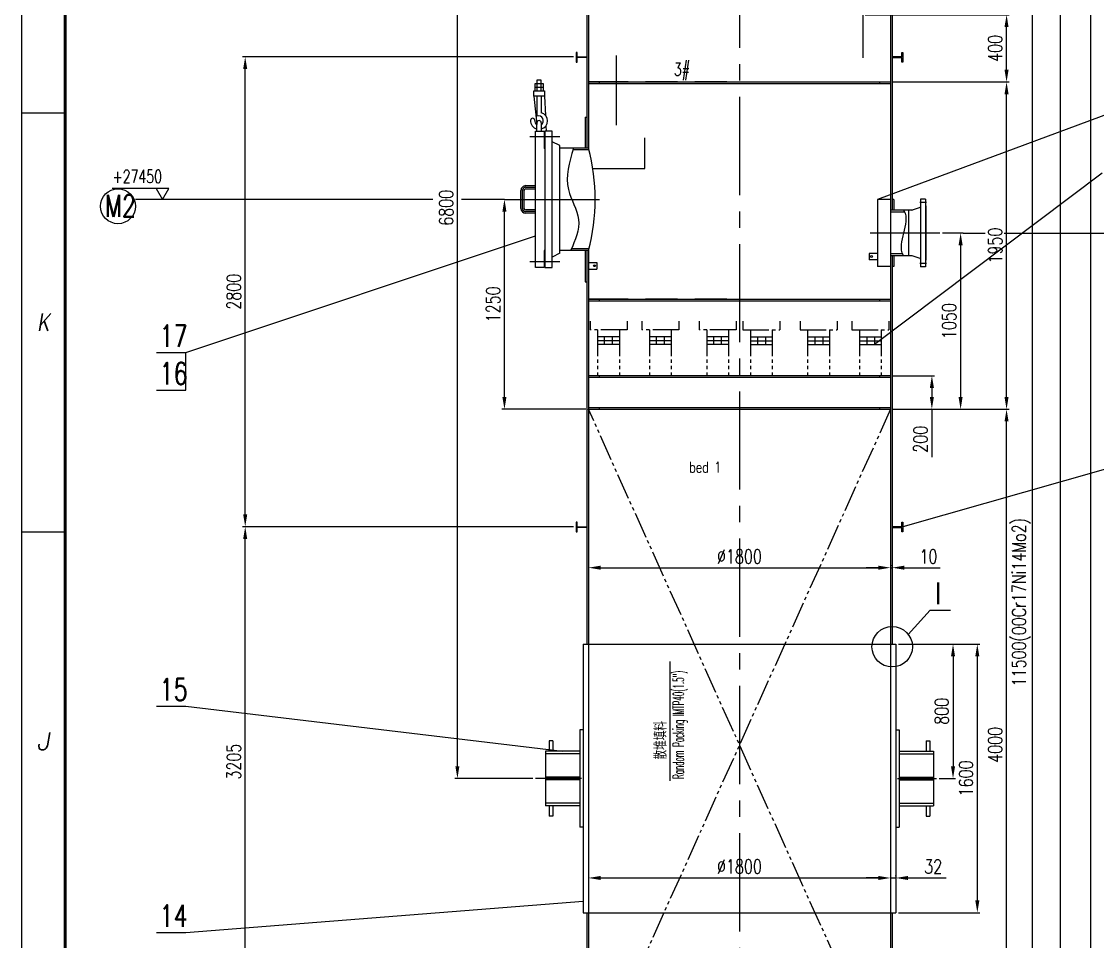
# Model space of a CAD drawing. Extents: x 45567 to 121349, y -17555 to 19241.
# Drawn here: x 45571.9 to 45818.5, y 10707.4 to 10918.2 of the extents above; entities that cross this region are included whole.
import ezdxf
from ezdxf.enums import TextEntityAlignment as Align

# ---------------------------------------------------------------- set-up
doc = ezdxf.new("R2010")
doc.units = 0
doc.header["$LTSCALE"] = 30
doc.header["$MEASUREMENT"] = 0
for name, pattern in [('CENTER2', [1.125, 0.75, -0.125, 0.125, -0.125]), ('DASHDOT-S', [14, 10, -2, 0, -2]), ('LIDIVIDE', [0.65, 0.4, -0.05, 0.05, -0.05, 0.05, -0.05])]:
    doc.linetypes.add(name, pattern=pattern)
doc.layers.get('DEFPOINTS').update_dxf_attribs({"linetype": 'CONTINUOUS'})
for name, color, linetype in [('1', 2, 'CONTINUOUS'), ('2', 1, 'CONTINUOUS'), ('3', 3, 'CENTER2'), ('4', 3, 'CENTER2'), ('5', 6, 'LIDIVIDE'), ('L100_9', 2, 'CONTINUOUS')]:
    doc.layers.add(name, color=color, linetype=linetype)
doc.styles.add('HZ', font='simplex.shx', dxfattribs={"width": 0.75, "bigfont": 'SBTXT.shx'})
doc.styles.get("Standard").update_dxf_attribs({"font": 'simplex', "width": 0.75, "bigfont": 'SBTXT'})
doc.dimstyles.new('STANDARD$0', dxfattribs={"dimtxt": 3.2, "dimasz": 2.8, "dimexe": 0.6, "dimexo": 0.6, "dimgap": 1, "dimtad": 1, "dimdec": 0, "dimzin": 0, "dimdsep": 46, "dimtxsty": 'HZ', "dimcen": 0.09, "dimadec": 0, "dimazin": 0, "dimtfac": 1, "dimtdec": 0, "dimtmove": 0, "dimatfit": 3, "dimfxl": 0, "dimtolj": 1, "dimtzin": 0, "dimarcsym": 0})

# ---------------------------------------------------------------- blocks, each defined once
blk = doc.blocks.new('*D1553')
at = {"layer": '1', "color": 0, "lineweight": -2}
for p, q in [((45771.69, 10829.38), (45798.29, 10829.38)), ((45797.69, 10678.34), (45797.69, 10826.58)), ((45771.69, 10675.54), (45798.29, 10675.54))]:
    blk.add_line(p, q, dxfattribs=at)
at = {"layer": '1', "color": 0}
for points in [[(45797.22, 10826.58), (45798.15, 10826.58), (45797.69, 10829.38)], [(45797.22, 10678.34), (45798.15, 10678.34), (45797.69, 10675.54)]]:
    blk.add_solid(points, dxfattribs=at)
at = {"layer": 'DEFPOINTS', "color": 0}
for p in [(45771.09, 10829.38), (45797.69, 10829.38), (45771.09, 10675.54)]:
    blk.add_point(p, dxfattribs=at)
at = {"layer": '1', "color": 0, "insert": (45795.09, 10752.46), "char_height": 3.2, "attachment_point": 5, "rotation": 90, "style": 'HZ'}
blk.add_mtext('\\A1;4000', dxfattribs=at)
blk = doc.blocks.new('*D1554')
at = {"layer": '1', "color": 0, "lineweight": -2}
for p, q in [((45771.69, 10904.38), (45798.29, 10904.38)), ((45797.69, 10832.18), (45797.69, 10901.58)), ((45771.69, 10829.38), (45798.29, 10829.38))]:
    blk.add_line(p, q, dxfattribs=at)
at = {"layer": '1', "color": 0}
for points in [[(45797.22, 10901.58), (45798.15, 10901.58), (45797.69, 10904.38)], [(45797.22, 10832.18), (45798.15, 10832.18), (45797.69, 10829.38)]]:
    blk.add_solid(points, dxfattribs=at)
at = {"layer": 'DEFPOINTS', "color": 0}
for p in [(45771.09, 10904.38), (45797.69, 10904.38), (45771.09, 10829.38)]:
    blk.add_point(p, dxfattribs=at)
at = {"layer": '1', "color": 0, "insert": (45795.09, 10866.88), "char_height": 3.2, "attachment_point": 5, "rotation": 90, "style": 'HZ'}
blk.add_mtext('\\A1;1950', dxfattribs=at)
blk = doc.blocks.new('*D1555')
at = {"layer": '1', "color": 0, "lineweight": -2}
for p, q in [((45765.31, 10919.77), (45798.29, 10919.77)), ((45797.69, 10907.18), (45797.69, 10916.97)), ((45771.69, 10904.38), (45798.29, 10904.38))]:
    blk.add_line(p, q, dxfattribs=at)
at = {"layer": '1', "color": 0}
for points in [[(45797.22, 10916.97), (45798.15, 10916.97), (45797.69, 10919.77)], [(45797.22, 10907.18), (45798.15, 10907.18), (45797.69, 10904.38)]]:
    blk.add_solid(points, dxfattribs=at)
at = {"layer": 'DEFPOINTS', "color": 0}
for p in [(45764.71, 10919.77), (45797.69, 10919.77), (45771.09, 10904.38)]:
    blk.add_point(p, dxfattribs=at)
at = {"layer": '1', "color": 0, "insert": (45795.09, 10912.07), "char_height": 3.2, "attachment_point": 5, "rotation": 90, "style": 'HZ'}
blk.add_mtext('\\A1;400', dxfattribs=at)
blk = doc.blocks.new('*D1560')
at = {"layer": '1', "color": 0, "lineweight": -2}
for p, q in [((45782.97, 10869.77), (45787.76, 10869.77)), ((45787.16, 10866.97), (45787.16, 10832.18)), ((45781.34, 10829.38), (45787.76, 10829.38))]:
    blk.add_line(p, q, dxfattribs=at)
at = {"layer": '1', "color": 0}
for points in [[(45786.69, 10866.97), (45787.62, 10866.97), (45787.16, 10869.77)], [(45786.69, 10832.18), (45787.62, 10832.18), (45787.16, 10829.38)]]:
    blk.add_solid(points, dxfattribs=at)
at = {"layer": 'DEFPOINTS', "color": 0}
for p in [(45782.37, 10869.77), (45780.74, 10829.38), (45787.16, 10829.38)]:
    blk.add_point(p, dxfattribs=at)
at = {"layer": '1', "color": 0, "insert": (45784.56, 10849.57), "char_height": 3.2, "attachment_point": 5, "rotation": 90, "style": 'HZ'}
blk.add_mtext('\\A1;1050', dxfattribs=at)
blk = doc.blocks.new('*D1561')
at = {"layer": '1', "color": 0, "lineweight": -2}
for p, q in [((45771.69, 10837.07), (45781.17, 10837.07)), ((45780.57, 10834.27), (45780.57, 10832.18)), ((45776.31, 10829.38), (45781.17, 10829.38)), ((45780.57, 10829.38), (45780.57, 10818.41))]:
    blk.add_line(p, q, dxfattribs=at)
at = {"layer": '1', "color": 0}
for points in [[(45780.11, 10834.27), (45781.04, 10834.27), (45780.57, 10837.07)], [(45780.11, 10832.18), (45781.04, 10832.18), (45780.57, 10829.38)]]:
    blk.add_solid(points, dxfattribs=at)
at = {"layer": 'DEFPOINTS', "color": 0}
for p in [(45771.09, 10837.07), (45775.71, 10829.38), (45780.57, 10829.38)]:
    blk.add_point(p, dxfattribs=at)
at = {"layer": '1', "color": 0, "insert": (45777.97, 10822.5), "char_height": 3.2, "attachment_point": 5, "rotation": 90, "style": 'HZ'}
blk.add_mtext('\\A1;200', dxfattribs=at)
blk = doc.blocks.new('*D1562')
at = {"layer": '1', "color": 0, "lineweight": -2}
for p, q in [((45772.92, 10775.54), (45791.59, 10775.54)), ((45790.99, 10772.74), (45790.99, 10716.8)), ((45772.92, 10714), (45791.59, 10714))]:
    blk.add_line(p, q, dxfattribs=at)
at = {"layer": '1', "color": 0}
for points in [[(45790.52, 10772.74), (45791.45, 10772.74), (45790.99, 10775.54)], [(45790.52, 10716.8), (45791.45, 10716.8), (45790.99, 10714)]]:
    blk.add_solid(points, dxfattribs=at)
at = {"layer": 'DEFPOINTS', "color": 0}
for p in [(45772.32, 10775.54), (45772.32, 10714), (45790.99, 10714)]:
    blk.add_point(p, dxfattribs=at)
at = {"layer": '1', "color": 0, "insert": (45788.39, 10744.77), "char_height": 3.2, "attachment_point": 5, "rotation": 90, "style": 'HZ'}
blk.add_mtext('\\A1;1600', dxfattribs=at)
blk = doc.blocks.new('*D1563')
at = {"layer": '1', "color": 0, "lineweight": -2}
for p, q in [((45785.23, 10775.54), (45786.02, 10775.54)), ((45785.42, 10772.74), (45785.42, 10747.57)), ((45782.26, 10744.77), (45786.02, 10744.77))]:
    blk.add_line(p, q, dxfattribs=at)
at = {"layer": '1', "color": 0}
for points in [[(45784.95, 10772.74), (45785.89, 10772.74), (45785.42, 10775.54)], [(45784.95, 10747.57), (45785.89, 10747.57), (45785.42, 10744.77)]]:
    blk.add_solid(points, dxfattribs=at)
at = {"layer": 'DEFPOINTS', "color": 0}
for p in [(45784.63, 10775.54), (45781.66, 10744.77), (45785.42, 10744.77)]:
    blk.add_point(p, dxfattribs=at)
at = {"layer": '1', "color": 0, "insert": (45782.82, 10760.15), "char_height": 3.2, "attachment_point": 5, "rotation": 90, "style": 'HZ'}
blk.add_mtext('\\A1;800', dxfattribs=at)
blk = doc.blocks.new('*D1566')
at = {"layer": '1', "color": 0, "lineweight": -2}
for p, q in [((45798.89, 11006.31), (45804.2, 11006.31)), ((45803.6, 10566.8), (45803.6, 11003.51)), ((45772.19, 10564), (45804.2, 10564))]:
    blk.add_line(p, q, dxfattribs=at)
at = {"layer": '1', "color": 0}
for points in [[(45803.14, 11003.51), (45804.07, 11003.51), (45803.6, 11006.31)], [(45803.14, 10566.8), (45804.07, 10566.8), (45803.6, 10564)]]:
    blk.add_solid(points, dxfattribs=at)
at = {"layer": 'DEFPOINTS', "color": 0}
for p in [(45798.29, 11006.31), (45803.6, 11006.31), (45771.59, 10564)]:
    blk.add_point(p, dxfattribs=at)
at = {"layer": '1', "color": 0, "insert": (45801.07, 10785.15), "char_height": 3.2, "attachment_point": 5, "rotation": 90, "style": 'HZ'}
blk.add_mtext('\\A1;11500(00Cr17Ni14Mo2)', dxfattribs=at)
blk = doc.blocks.new('*D1570')
at = {"layer": '1', "color": 0, "lineweight": -2}
for p, q in [((45701.86, 10722.45), (45701.86, 10721.36)), ((45704.66, 10721.96), (45768.29, 10721.96)), ((45771.09, 10722.45), (45771.09, 10721.36))]:
    blk.add_line(p, q, dxfattribs=at)
at = {"layer": '1', "color": 0}
for points in [[(45704.66, 10722.42), (45704.66, 10721.49), (45701.86, 10721.96)], [(45768.29, 10722.42), (45768.29, 10721.49), (45771.09, 10721.96)]]:
    blk.add_solid(points, dxfattribs=at)
at = {"layer": 'DEFPOINTS', "color": 0}
for p in [(45701.86, 10723.05), (45771.09, 10723.05), (45771.09, 10721.96)]:
    blk.add_point(p, dxfattribs=at)
at = {"layer": '1', "color": 0, "insert": (45736.48, 10724.56), "char_height": 3.2, "attachment_point": 5, "style": 'HZ'}
blk.add_mtext('\\A1;%%C1800', dxfattribs=at)
blk = doc.blocks.new('*D1571')
at = {"layer": '1', "color": 0, "lineweight": -2}
for p, q in [((45768.29, 10721.96), (45765.49, 10721.96)), ((45771.09, 10722.51), (45771.09, 10722.56)), ((45771.09, 10721.96), (45772.32, 10721.96)), ((45772.32, 10722.4), (45772.32, 10722.56)), ((45775.12, 10721.96), (45783.81, 10721.96))]:
    blk.add_line(p, q, dxfattribs=at)
at = {"layer": '1', "color": 0}
for points in [[(45768.29, 10722.42), (45768.29, 10721.49), (45771.09, 10721.96)], [(45775.12, 10722.42), (45775.12, 10721.49), (45772.32, 10721.96)]]:
    blk.add_solid(points, dxfattribs=at)
at = {"layer": 'DEFPOINTS', "color": 0}
for p in [(45771.09, 10721.91), (45772.32, 10721.96), (45772.32, 10721.8)]:
    blk.add_point(p, dxfattribs=at)
at = {"layer": '1', "color": 0, "insert": (45780.87, 10724.56), "char_height": 3.2, "attachment_point": 5, "style": 'HZ'}
blk.add_mtext('\\A1;32', dxfattribs=at)
blk = doc.blocks.new('*D1572')
at = {"layer": '1', "color": 0, "lineweight": -2}
for p, q in [((45701.86, 10793.56), (45701.86, 10792.46)), ((45704.66, 10793.06), (45768.29, 10793.06)), ((45771.09, 10793.56), (45771.09, 10792.46))]:
    blk.add_line(p, q, dxfattribs=at)
at = {"layer": '1', "color": 0}
for points in [[(45704.66, 10793.53), (45704.66, 10792.6), (45701.86, 10793.06)], [(45768.29, 10793.53), (45768.29, 10792.6), (45771.09, 10793.06)]]:
    blk.add_solid(points, dxfattribs=at)
at = {"layer": 'DEFPOINTS', "color": 0}
for p in [(45701.86, 10794.16), (45771.09, 10794.16), (45771.09, 10793.06)]:
    blk.add_point(p, dxfattribs=at)
at = {"layer": '1', "color": 0, "insert": (45736.48, 10795.66), "char_height": 3.2, "attachment_point": 5, "style": 'HZ'}
blk.add_mtext('\\A1;%%C1800', dxfattribs=at)
blk = doc.blocks.new('*D1573')
at = {"layer": '1', "color": 0, "lineweight": -2}
for p, q in [((45768.29, 10793.06), (45765.49, 10793.06)), ((45771.09, 10793.61), (45771.09, 10793.66)), ((45771.09, 10793.06), (45771.48, 10793.06)), ((45771.48, 10793.51), (45771.48, 10793.66)), ((45774.28, 10793.06), (45782.51, 10793.06))]:
    blk.add_line(p, q, dxfattribs=at)
at = {"layer": '1', "color": 0}
for points in [[(45768.29, 10793.53), (45768.29, 10792.6), (45771.09, 10793.06)], [(45774.28, 10793.53), (45774.28, 10792.6), (45771.48, 10793.06)]]:
    blk.add_solid(points, dxfattribs=at)
at = {"layer": 'DEFPOINTS', "color": 0}
for p in [(45771.09, 10793.01), (45771.48, 10793.06), (45771.48, 10792.91)]:
    blk.add_point(p, dxfattribs=at)
at = {"layer": '1', "color": 0, "insert": (45779.79, 10795.66), "char_height": 3.2, "attachment_point": 5, "style": 'HZ'}
blk.add_mtext('\\A1;10', dxfattribs=at)
blk = doc.blocks.new('*D1574')
at = {"layer": '1', "color": 0, "lineweight": -2}
for p, q in [((45804.2, 11006.31), (45810.68, 11006.31)), ((45810.08, 10182.18), (45810.08, 11003.51)), ((45801.56, 10179.38), (45810.68, 10179.38))]:
    blk.add_line(p, q, dxfattribs=at)
at = {"layer": '1', "color": 0}
for points in [[(45809.61, 11003.51), (45810.55, 11003.51), (45810.08, 11006.31)], [(45809.61, 10182.18), (45810.55, 10182.18), (45810.08, 10179.38)]]:
    blk.add_solid(points, dxfattribs=at)
at = {"layer": 'DEFPOINTS', "color": 0}
for p in [(45803.6, 11006.31), (45810.08, 11006.31), (45800.96, 10179.38)]:
    blk.add_point(p, dxfattribs=at)
at = {"layer": '1', "color": 0, "insert": (45807.54, 10592.84), "char_height": 3.2, "attachment_point": 5, "rotation": 90, "style": 'HZ'}
blk.add_mtext('\\A1;21500(T.L TO T.L)', dxfattribs=at)
blk = doc.blocks.new('*D1575')
at = {"layer": '1', "color": 0, "lineweight": -2}
for p, q in [((45721.54, 11033.23), (45817.58, 11033.23)), ((45816.98, 9972.32), (45816.98, 11030.43)), ((45809.76, 9969.52), (45817.58, 9969.52))]:
    blk.add_line(p, q, dxfattribs=at)
at = {"layer": '1', "color": 0}
for points in [[(45816.51, 11030.43), (45817.44, 11030.43), (45816.98, 11033.23)], [(45816.51, 9972.32), (45817.44, 9972.32), (45816.98, 9969.52)]]:
    blk.add_solid(points, dxfattribs=at)
at = {"layer": 'DEFPOINTS', "color": 0}
for p in [(45720.94, 11033.23), (45816.98, 11033.23), (45809.16, 9969.52)]:
    blk.add_point(p, dxfattribs=at)
at = {"layer": '1', "color": 0, "insert": (45814.38, 10501.37), "char_height": 3.2, "attachment_point": 5, "rotation": 90, "style": 'HZ'}
blk.add_mtext('\\A1;31200', dxfattribs=at)
blk = doc.blocks.new('*D1581')
at = {"layer": '1', "color": 0, "lineweight": -2}
for p, q in [((45682.62, 10832.18), (45682.62, 10874.66)), ((45701.26, 10829.38), (45682.02, 10829.38))]:
    blk.add_line(p, q, dxfattribs=at)
at = {"layer": '1', "color": 0}
for points in [[(45682.15, 10874.66), (45683.08, 10874.66), (45682.62, 10877.46)], [(45682.15, 10832.18), (45683.08, 10832.18), (45682.62, 10829.38)]]:
    blk.add_solid(points, dxfattribs=at)
at = {"layer": 'DEFPOINTS', "color": 0}
for p in [(45682.62, 10877.46), (45682.62, 10877.46), (45701.86, 10829.38)]:
    blk.add_point(p, dxfattribs=at)
at = {"layer": '1', "color": 0, "insert": (45680.02, 10853.42), "char_height": 3.2, "attachment_point": 5, "rotation": 90, "style": 'HZ'}
blk.add_mtext('\\A1;1250', dxfattribs=at)
blk = doc.blocks.new('*D1584')
at = {"layer": '1', "color": 0, "lineweight": -2}
for p, q in [((45700.76, 11006.31), (45671.24, 11006.31)), ((45671.84, 10747.57), (45671.84, 11003.51)), ((45689.16, 10744.77), (45671.24, 10744.77))]:
    blk.add_line(p, q, dxfattribs=at)
at = {"layer": '1', "color": 0}
for points in [[(45671.37, 11003.51), (45672.3, 11003.51), (45671.84, 11006.31)], [(45671.37, 10747.57), (45672.3, 10747.57), (45671.84, 10744.77)]]:
    blk.add_solid(points, dxfattribs=at)
at = {"layer": 'DEFPOINTS', "color": 0}
for p in [(45671.84, 11006.31), (45701.36, 11006.31), (45689.76, 10744.77)]:
    blk.add_point(p, dxfattribs=at)
at = {"layer": '1', "color": 0, "insert": (45669.24, 10875.54), "char_height": 3.2, "attachment_point": 5, "rotation": 90, "style": 'HZ'}
blk.add_mtext('\\A1;6800', dxfattribs=at)
blk = doc.blocks.new('*D1598')
at = {"layer": '1', "color": 0, "lineweight": -2}
for p, q in [((45698.46, 10802.46), (45622.61, 10802.46)), ((45623.21, 10697.57), (45623.21, 10799.66)), ((45698.22, 10694.77), (45622.61, 10694.77))]:
    blk.add_line(p, q, dxfattribs=at)
at = {"layer": '1', "color": 0}
for points in [[(45622.74, 10799.66), (45623.67, 10799.66), (45623.21, 10802.46)], [(45622.74, 10697.57), (45623.67, 10697.57), (45623.21, 10694.77)]]:
    blk.add_solid(points, dxfattribs=at)
at = {"layer": 'DEFPOINTS', "color": 0}
for p in [(45623.21, 10802.46), (45699.06, 10802.46), (45698.82, 10694.77)]:
    blk.add_point(p, dxfattribs=at)
at = {"layer": '1', "color": 0, "insert": (45620.61, 10748.61), "char_height": 3.2, "attachment_point": 5, "rotation": 90, "style": 'HZ'}
blk.add_mtext('\\A1;3205', dxfattribs=at)
blk = doc.blocks.new('*D1599')
at = {"layer": '1', "color": 0, "lineweight": -2}
for p, q in [((45698.46, 10910.15), (45622.61, 10910.15)), ((45623.21, 10805.26), (45623.21, 10907.35)), ((45698.46, 10802.46), (45622.61, 10802.46))]:
    blk.add_line(p, q, dxfattribs=at)
at = {"layer": '1', "color": 0}
for points in [[(45622.74, 10907.35), (45623.67, 10907.35), (45623.21, 10910.15)], [(45622.74, 10805.26), (45623.67, 10805.26), (45623.21, 10802.46)]]:
    blk.add_solid(points, dxfattribs=at)
at = {"layer": 'DEFPOINTS', "color": 0}
for p in [(45623.21, 10910.15), (45699.06, 10910.15), (45699.06, 10802.46)]:
    blk.add_point(p, dxfattribs=at)
at = {"layer": '1', "color": 0, "insert": (45620.61, 10856.31), "char_height": 3.2, "attachment_point": 5, "rotation": 90, "style": 'HZ'}
blk.add_mtext('\\A1;2800', dxfattribs=at)

msp = doc.modelspace()

# ---------------------------------------------------------------- linework, layer by layer
at = {"layer": '1'}
for p, q in [((45821.447177, 10897.212469), (45768.143226, 10877.458798)), ((45819.601734, 10883.503656), (45767.454908, 10844.221832)), ((45605.689141, 10879.931721), (45592.724501, 10879.931721)), ((45602.833744, 10879.931721), (45604.261442, 10877.458875)), ((45604.261442, 10877.458875), (45605.689141, 10879.931721)), ((45666.241858, 10877.458875), (45598.043369, 10877.458875)), ((45682.615042, 10877.458875), (45672.805927, 10877.458875)), ((45787.757567, 10869.76649), (45792.756383, 10869.76649)), ((45797.123245, 10869.76649), (45825.749436, 10869.76649)), ((45609.583274, 10842.3511), (45689.74194, 10869.114256)), ((45609.583274, 10833.761234), (45609.583274, 10842.3511)), ((45820.366564, 10815.673469), (45773.901719, 10802.458875)), ((45775.160303, 10777.785113), (45780.176215, 10783.341049)), ((45780.176215, 10783.341049), (45784.850858, 10783.341049)), ((45609.583274, 10761.337638), (45695.940181, 10751.016568)), ((45609.583274, 10709.483906), (45700.632489, 10716.637103))]:
    msp.add_line(p, q, dxfattribs=at)
at = {"layer": '1', "ltscale": 3}
msp.add_line((45720.498298, 10771.534193), (45720.498298, 10744.196419), dxfattribs=at)
at = {"layer": '1'}
for centre, radius in [((45594.043369, 10875.89926), 4), ((45771.478642, 10774.953204), 4.644818)]:
    msp.add_circle(centre, radius, dxfattribs=at)
for points in [[(45698.425691, 10889.181951), (45697.268575, 10879.699011), (45699.588452, 10872.861491), (45697.793508, 10865.735798)], [(45774.061594, 10875.016513), (45774.165441, 10874.843436), (45773.957748, 10864.68959), (45774.061594, 10864.516514)]]:
    msp.add_spline(points, degree=3, dxfattribs=at)
at = {"layer": '2'}
for p, q in [((45701.478643, 10938.81272), (45701.478643, 10889.181951)), ((45701.863258, 10938.81272), (45701.863258, 10889.181951)), ((45771.094027, 10937.687542), (45771.094027, 10179.38196)), ((45771.478642, 10937.687542), (45771.478642, 10875.01649)), ((45699.055566, 10911.170413), (45699.055566, 10908.939643)), ((45699.247874, 10911.170413), (45699.055566, 10911.170413)), ((45699.247874, 10910.151182), (45699.247874, 10911.170413)), ((45773.709411, 10911.170413), (45773.901719, 10911.170413)), ((45773.709411, 10910.151182), (45773.709411, 10911.170413)), ((45773.901719, 10911.170413), (45773.901719, 10908.939643)), ((45699.055566, 10908.939643), (45699.247874, 10908.939643)), ((45699.247874, 10910.151182), (45701.478643, 10910.151182)), ((45701.478643, 10909.958874), (45699.247874, 10909.958874)), ((45699.247874, 10908.939643), (45699.247874, 10909.958874)), ((45701.478643, 10910.151182), (45701.478643, 10909.958874)), ((45773.709411, 10910.151182), (45771.478642, 10910.151182)), ((45771.478642, 10910.151182), (45771.478642, 10909.958874)), ((45771.478642, 10909.958874), (45773.709411, 10909.958874)), ((45773.709411, 10908.939643), (45773.709411, 10909.958874)), ((45773.901719, 10908.939643), (45773.709411, 10908.939643)), ((45701.863258, 10904.381951), (45771.094027, 10904.381951)), ((45701.863258, 10903.997336), (45771.094027, 10903.997336)), ((45704.363258, 10904.381951), (45704.363258, 10903.997336)), ((45768.594027, 10904.381951), (45768.594027, 10903.997336)), ((45701.094027, 10896.305028), (45701.478643, 10896.305028)), ((45701.094027, 10896.305028), (45701.094027, 10889.181951)), ((45714.75778, 10884.510971), (45714.75778, 10891.588202)), ((45691.863258, 10889.070303), (45691.863258, 10865.847446)), ((45702.865474, 10884.510971), (45714.75778, 10884.510971)), ((45686.392489, 10875.411988), (45686.392489, 10879.505761)), ((45687.136811, 10875.411988), (45687.136811, 10879.505761)), ((45687.508973, 10880.622244), (45689.74194, 10880.622244)), ((45687.508973, 10879.877922), (45689.74194, 10879.877922)), ((45771.094027, 10877.458798), (45768.143226, 10877.458798)), ((45768.143226, 10877.458798), (45768.143226, 10862.074182)), ((45771.863257, 10877.458798), (45771.478642, 10877.458798)), ((45771.863257, 10877.458798), (45771.863257, 10875.01649)), ((45779.109411, 10877.554951), (45777.997873, 10877.554951)), ((45777.997873, 10877.554951), (45777.997873, 10861.978029)), ((45779.109411, 10877.554951), (45779.109411, 10861.978029)), ((45689.74194, 10875.039827), (45687.508973, 10875.039827)), ((45689.74194, 10874.295505), (45687.508973, 10874.295505)), ((45775.990837, 10875.01649), (45771.094027, 10875.01649)), ((45774.323908, 10874.528028), (45771.094027, 10874.528028)), ((45775.247873, 10875.01649), (45775.247873, 10864.51649)), ((45777.876146, 10875.594057), (45776.042187, 10875.024283)), ((45779.17095, 10875.997259), (45779.109411, 10875.997259)), ((45779.17095, 10875.997259), (45779.17095, 10863.535721)), ((45701.094027, 10865.735798), (45701.094027, 10858.612721)), ((45701.478643, 10865.735798), (45701.478643, 10775.535799)), ((45701.863258, 10865.735798), (45701.863258, 10668.028108)), ((45766.220226, 10865.098045), (45766.220226, 10863.624169)), ((45768.143226, 10865.098045), (45766.220226, 10865.098045)), ((45773.799302, 10865.004952), (45771.094027, 10865.004952)), ((45775.990837, 10864.51649), (45771.094027, 10864.51649)), ((45771.478642, 10864.51649), (45771.478642, 10775.535799)), ((45771.863257, 10864.51649), (45771.863257, 10862.074182)), ((45777.876146, 10863.938923), (45776.042187, 10864.508697)), ((45701.863258, 10862.980393), (45703.786258, 10862.980393)), ((45703.786258, 10862.980393), (45703.786258, 10861.506517)), ((45768.143226, 10863.624169), (45766.220226, 10863.624169)), ((45771.094027, 10862.074182), (45768.143226, 10862.074182)), ((45771.863257, 10862.074182), (45771.478642, 10862.074182)), ((45779.109411, 10861.978029), (45777.997873, 10861.978029)), ((45779.17095, 10863.535721), (45779.109411, 10863.535721)), ((45701.863258, 10861.506517), (45703.786258, 10861.506517)), ((45701.094027, 10858.612721), (45701.478643, 10858.612721)), ((45701.863258, 10854.568263), (45771.094027, 10854.568263)), ((45704.363258, 10854.568263), (45704.363258, 10854.183648)), ((45768.594027, 10854.568263), (45768.594027, 10854.183648)), ((45701.863258, 10854.183648), (45771.094027, 10854.183648)), ((45602.89854, 10842.3511), (45609.583274, 10842.3511)), ((45701.863258, 10837.07426), (45771.094027, 10837.07426)), ((45701.863258, 10836.689645), (45771.094027, 10836.689645)), ((45704.363258, 10837.07426), (45704.363258, 10836.689645)), ((45768.594027, 10837.07426), (45768.594027, 10836.689645)), ((45602.89854, 10833.761234), (45609.583274, 10833.761234)), ((45701.863258, 10829.766567), (45771.094027, 10829.766567)), ((45701.863258, 10829.381952), (45771.094027, 10829.381952)), ((45704.363258, 10829.766567), (45704.363258, 10829.381952)), ((45768.594027, 10829.766567), (45768.594027, 10829.381952)), ((45699.055566, 10803.478106), (45699.055566, 10801.247337)), ((45699.247874, 10803.478106), (45699.055566, 10803.478106)), ((45699.247874, 10802.458875), (45699.247874, 10803.478106)), ((45773.709411, 10803.478106), (45773.901719, 10803.478106)), ((45773.709411, 10802.458875), (45773.709411, 10803.478106)), ((45773.901719, 10803.478106), (45773.901719, 10801.247337)), ((45699.055566, 10801.247337), (45699.247874, 10801.247337)), ((45699.247874, 10802.458875), (45701.478643, 10802.458875)), ((45701.478643, 10802.266568), (45699.247874, 10802.266568)), ((45699.247874, 10801.247337), (45699.247874, 10802.266568)), ((45701.478643, 10802.458875), (45701.478643, 10802.266568)), ((45773.709411, 10802.458875), (45771.478642, 10802.458875)), ((45771.478642, 10802.458875), (45771.478642, 10802.266568)), ((45771.478642, 10802.266568), (45773.709411, 10802.266568)), ((45773.709411, 10801.247337), (45773.709411, 10802.266568)), ((45773.901719, 10801.247337), (45773.709411, 10801.247337)), ((45700.632489, 10775.535799), (45772.324796, 10775.535799)), ((45700.632489, 10775.535799), (45700.632489, 10713.997338)), ((45772.324796, 10775.535799), (45772.324796, 10713.997338)), ((45602.89854, 10761.337638), (45609.583274, 10761.337638)), ((45699.863258, 10755.920414), (45699.863258, 10733.612722)), ((45700.632489, 10755.920414), (45699.863258, 10755.920414)), ((45772.324796, 10755.920414), (45773.094027, 10755.920414)), ((45773.094027, 10755.920414), (45773.094027, 10733.612722)), ((45692.863258, 10753.420414), (45692.863258, 10751.016568)), ((45693.709412, 10753.420414), (45692.863258, 10753.420414)), ((45693.709412, 10753.420414), (45693.709412, 10751.016568)), ((45779.247873, 10753.420414), (45779.247873, 10751.016568)), ((45779.247873, 10753.420414), (45780.094026, 10753.420414)), ((45780.094026, 10753.420414), (45780.094026, 10751.016568)), ((45699.863258, 10751.016568), (45692.017104, 10751.016568)), ((45692.017104, 10751.016568), (45692.017104, 10738.516568)), ((45773.094027, 10751.016568), (45780.94018, 10751.016568)), ((45780.94018, 10751.016568), (45780.94018, 10738.516568)), ((45699.863258, 10750.401184), (45692.017104, 10750.401184)), ((45773.094027, 10750.401184), (45780.94018, 10750.401184)), ((45699.863258, 10745.074261), (45692.017104, 10745.074261)), ((45699.863258, 10744.458876), (45692.017104, 10744.458876)), ((45773.094027, 10745.074261), (45780.94018, 10745.074261)), ((45773.094027, 10744.458876), (45780.94018, 10744.458876)), ((45699.863258, 10739.131953), (45692.017104, 10739.131953)), ((45773.094027, 10739.131953), (45780.94018, 10739.131953)), ((45699.863258, 10738.516568), (45692.017104, 10738.516568)), ((45692.863258, 10738.516568), (45692.863258, 10736.112722)), ((45693.709412, 10736.112722), (45692.863258, 10736.112722)), ((45693.709412, 10738.516568), (45693.709412, 10736.112722)), ((45773.094027, 10738.516568), (45780.94018, 10738.516568)), ((45779.247873, 10738.516568), (45779.247873, 10736.112722)), ((45779.247873, 10736.112722), (45780.094026, 10736.112722)), ((45780.094026, 10738.516568), (45780.094026, 10736.112722)), ((45700.632489, 10733.612722), (45699.863258, 10733.612722)), ((45772.324796, 10733.612722), (45773.094027, 10733.612722)), ((45700.632489, 10713.997338), (45772.324796, 10713.997338)), ((45701.478643, 10713.997338), (45701.478643, 10668.028108)), ((45771.478642, 10713.997338), (45771.478642, 10563.997335)), ((45602.89854, 10709.483906), (45609.583274, 10709.483906))]:
    msp.add_line(p, q, dxfattribs=at)
at = {"layer": '2', "ltscale": 5}
for p, q in [((45691.53211, 10903.93349), (45689.578264, 10903.93349)), ((45689.578264, 10903.93349), (45689.578264, 10902.370413)), ((45691.043648, 10904.81272), (45690.066725, 10904.81272)), ((45690.066725, 10904.81272), (45690.066725, 10902.370413)), ((45691.043648, 10902.370413), (45691.043648, 10904.81272)), ((45691.53211, 10902.370413), (45691.53211, 10903.93349)), ((45689.338788, 10902.370413), (45690.555187, 10902.370413)), ((45689.338788, 10901.100413), (45689.338788, 10902.370413)), ((45689.578264, 10903.151951), (45691.53211, 10903.151951)), ((45690.555187, 10902.370413), (45691.807155, 10902.370413)), ((45691.807155, 10902.370413), (45691.807155, 10901.100413)), ((45691.807155, 10901.100413), (45689.338788, 10901.100413)), ((45689.338788, 10901.100413), (45690.009782, 10894.638638)), ((45690.066725, 10901.100413), (45690.066725, 10896.55772)), ((45691.043648, 10901.100413), (45691.043648, 10897.290413)), ((45691.807155, 10901.100413), (45692.020592, 10896.72576)), ((45690.066725, 10893.089644), (45690.066725, 10895.04349)), ((45691.043648, 10895.04349), (45691.043648, 10893.089644)), ((45692.137365, 10894.33235), (45692.197996, 10893.089644)), ((45689.74194, 10893.089644), (45691.75161, 10893.089644)), ((45689.74194, 10861.828105), (45689.74194, 10893.089644)), ((45691.75161, 10893.089644), (45691.75161, 10889.181951)), ((45693.5752, 10893.089644), (45691.863258, 10893.089644)), ((45691.863258, 10893.089644), (45691.863258, 10861.828105)), ((45693.5752, 10861.828105), (45693.5752, 10893.089644)), ((45691.75161, 10889.181951), (45691.863258, 10889.070303)), ((45695.287141, 10889.808168), (45693.5752, 10890.664139)), ((45695.287141, 10865.109581), (45695.287141, 10889.808168)), ((45701.863258, 10889.181951), (45695.287141, 10889.181951)), ((45701.863258, 10888.797336), (45698.31272, 10888.797336)), ((45691.863258, 10865.847446), (45691.75161, 10865.735798)), ((45691.75161, 10865.735798), (45691.75161, 10861.828105)), ((45695.287141, 10865.109581), (45693.5752, 10864.25361)), ((45701.863258, 10865.735798), (45695.287141, 10865.735798)), ((45701.863258, 10866.120413), (45697.958541, 10866.120413)), ((45691.75161, 10861.828105), (45689.74194, 10861.828105)), ((45691.863258, 10861.828105), (45693.5752, 10861.828105))]:
    msp.add_line(p, q, dxfattribs=at)
at = {"layer": '2'}
for centre in [(45766.728859, 10864.389893), (45703.277624, 10862.272242)]:
    msp.add_circle(centre, 0.212956, dxfattribs=at)
at = {"layer": '2', "ltscale": 5}
for centre, radius, start, end in [((45690.433071, 10895.51974), 1.100733, 303.69006753, 109.44003483), ((45690.636597, 10895.458682), 1.876414, 282.52880771, 77.47119229), ((45690.554209, 10895.519007), 1.953846, 178.18771019, 255.5520851), ((45689.089802, 10895.580797), 0.488462, 0, 180), ((45690.547, 10895.454589), 0.976923, 172.57720759, 240.55289476), ((45690.555187, 10895.04349), 0.488462, 0, 180)]:
    msp.add_arc(centre, radius, start, end, dxfattribs=at)
at = {"layer": '2'}
for centre, radius, start, end in [((45658.612075, 10877.458875), 44.811777, 344.83455997, 15.16544003), ((45687.508973, 10879.505761), 1.116484, 90.00000077, 180.00000077), ((45687.508973, 10879.505761), 0.372161, 90.00000077, 180.00000077), ((45687.508973, 10875.411988), 1.116484, 180.00000077, 270.00000077), ((45687.508973, 10875.411988), 0.372161, 180.00000077, 270.00000077), ((45775.990837, 10875.189567), 0.173077, 270, 287.25895429), ((45777.824796, 10875.75934), 0.173077, 287.25895429, 0), ((45775.990837, 10864.343413), 0.173077, 72.74104571, 90), ((45777.824796, 10863.77364), 0.173077, 0, 72.74104571)]:
    msp.add_arc(centre, radius, start, end, dxfattribs=at)
at = {"layer": '3'}
msp.add_line((45736.478642, 11035.96838), (45736.478642, 9967.040636), dxfattribs=at)
at = {"layer": '3', "linetype": 'DASHDOT-S'}
for p, q in [((45695.287141, 10891.787079), (45688.439376, 10891.787079)), ((45686.76465, 10875.411988), (45686.76465, 10879.505761)), ((45687.508973, 10880.250083), (45689.74194, 10880.250083)), ((45689.74194, 10874.667666), (45687.508973, 10874.667666)), ((45695.287141, 10863.13067), (45688.439376, 10863.13067))]:
    msp.add_line(p, q, dxfattribs=at)
at = {"layer": '3', "ltscale": 1050}
for p, q in [((45695.287141, 10891.787079), (45688.439376, 10891.787079)), ((45695.287141, 10863.13067), (45688.439376, 10863.13067))]:
    msp.add_line(p, q, dxfattribs=at)
at = {"layer": '3', "ltscale": 3}
for p, q in [((45682.615042, 10877.458875), (45704.429444, 10877.458875)), ((45782.365541, 10869.76649), (45766.46459, 10869.76649))]:
    msp.add_line(p, q, dxfattribs=at)
at = {"layer": '3', "ltscale": 10}
for p, q in [((45700.246739, 10744.766568), (45689.764388, 10744.766568)), ((45772.710545, 10744.766568), (45781.660517, 10744.766568))]:
    msp.add_line(p, q, dxfattribs=at)
at = {"layer": '3', "linetype": 'DASHDOT-S'}
for centre, start, end in [((45687.508973, 10879.505761), 90.00000077, 180.00000077), ((45687.508973, 10875.411988), 180.00000077, 270.00000077)]:
    msp.add_arc(centre, 0.744322, start, end, dxfattribs=at)
at = {"layer": '4'}
for p, q in [((45779.363257, 10876.728028), (45777.805565, 10876.728028)), ((45779.363257, 10862.804952), (45777.805565, 10862.804952))]:
    msp.add_line(p, q, dxfattribs=at)
at = {"layer": '5', "ltscale": 10}
for p, q in [((45764.71381, 10925.85025), (45764.71381, 10909.891717)), ((45708.243475, 10910.465635), (45708.243475, 10894.507102)), ((45710.975704, 10904.381951), (45701.863258, 10904.381951)), ((45701.863258, 10904.381951), (45771.094027, 10904.381951)), ((45701.863258, 10903.997336), (45771.094027, 10903.997336)), ((45708.243475, 10904.381951), (45771.094027, 10904.381951)), ((45722.288658, 10904.381951), (45714.926259, 10904.381951)), ((45733.601611, 10904.381951), (45726.239213, 10904.381951)), ((45739.355673, 10904.381951), (45746.718072, 10904.381951)), ((45750.668627, 10904.381951), (45758.031025, 10904.381951)), ((45761.981581, 10904.381951), (45771.094027, 10904.381951)), ((45710.975704, 10854.568263), (45701.863258, 10854.568263)), ((45701.863258, 10854.568263), (45771.094027, 10854.568263)), ((45722.288658, 10854.568263), (45714.926259, 10854.568263)), ((45733.601611, 10854.568263), (45726.239213, 10854.568263)), ((45739.355673, 10854.568263), (45746.718072, 10854.568263)), ((45750.668627, 10854.568263), (45758.031025, 10854.568263)), ((45761.981581, 10854.568263), (45771.094027, 10854.568263)), ((45701.863258, 10854.183648), (45771.094027, 10854.183648)), ((45701.863258, 10837.07426), (45771.094027, 10837.07426)), ((45701.863258, 10836.689645), (45771.094027, 10836.689645)), ((45701.863258, 10829.381952), (45771.094027, 10829.381952))]:
    msp.add_line(p, q, dxfattribs=at)
at = {"layer": '5', "ltscale": 0.5}
for p, q in [((45701.863258, 10904.381951), (45771.094027, 10904.381951)), ((45701.863258, 10903.997336), (45771.094027, 10903.997336)), ((45701.863258, 10854.568263), (45771.094027, 10854.568263)), ((45701.863258, 10854.183648), (45771.094027, 10854.183648)), ((45702.232413, 10849.528946), (45702.232413, 10847.547253)), ((45710.724872, 10849.528946), (45710.724872, 10847.547253)), ((45714.104176, 10849.528946), (45714.104176, 10847.547253)), ((45722.596635, 10849.528946), (45722.596635, 10847.547253)), ((45727.232413, 10849.528946), (45727.232413, 10847.547253)), ((45735.724872, 10849.528946), (45735.724872, 10847.547253)), ((45737.232413, 10849.528946), (45737.232413, 10847.547253)), ((45745.724872, 10849.528946), (45745.724872, 10847.547253)), ((45750.36065, 10849.528946), (45750.36065, 10847.547253)), ((45758.853109, 10849.528946), (45758.853109, 10847.547253)), ((45762.232413, 10849.528946), (45762.232413, 10847.547253)), ((45770.724871, 10849.528946), (45770.724871, 10847.547253)), ((45710.724872, 10847.547253), (45702.232413, 10847.547253)), ((45703.978643, 10847.547253), (45703.978643, 10837.069062)), ((45708.978643, 10847.547253), (45708.978643, 10837.069062)), ((45722.596635, 10847.547253), (45714.104176, 10847.547253)), ((45715.850405, 10847.547253), (45715.850405, 10837.069062)), ((45720.850405, 10847.547253), (45720.850405, 10837.069062)), ((45735.724872, 10847.547253), (45727.232413, 10847.547253)), ((45728.978642, 10847.547253), (45728.978642, 10837.069062)), ((45733.978642, 10847.547253), (45733.978642, 10837.069062)), ((45737.232413, 10847.547253), (45745.724872, 10847.547253)), ((45738.978642, 10847.547253), (45738.978642, 10837.069062)), ((45743.978642, 10847.547253), (45743.978642, 10837.069062)), ((45750.36065, 10847.547253), (45758.853109, 10847.547253)), ((45752.106879, 10847.547253), (45752.106879, 10837.069062)), ((45757.106879, 10847.547253), (45757.106879, 10837.069062)), ((45762.232413, 10847.547253), (45770.724871, 10847.547253)), ((45763.978642, 10847.547253), (45763.978642, 10837.069062)), ((45768.978642, 10847.547253), (45768.978642, 10837.069062)), ((45708.978643, 10845.940648), (45703.978643, 10845.940648)), ((45708.978643, 10845.08124), (45703.978643, 10845.08124)), ((45705.502377, 10845.940648), (45705.502377, 10844.221832)), ((45707.314559, 10845.940648), (45707.314559, 10844.221832)), ((45720.850405, 10845.940648), (45715.850405, 10845.940648)), ((45720.850405, 10845.08124), (45715.850405, 10845.08124)), ((45717.37414, 10845.940648), (45717.37414, 10844.221832)), ((45719.186322, 10845.940648), (45719.186322, 10844.221832)), ((45733.978642, 10845.940648), (45728.978642, 10845.940648)), ((45733.978642, 10845.08124), (45728.978642, 10845.08124)), ((45730.502377, 10845.940648), (45730.502377, 10844.221832)), ((45732.314559, 10845.940648), (45732.314559, 10844.221832)), ((45738.978642, 10845.940648), (45743.978642, 10845.940648)), ((45738.978642, 10845.08124), (45743.978642, 10845.08124)), ((45740.642726, 10845.940648), (45740.642726, 10844.221832)), ((45742.454908, 10845.940648), (45742.454908, 10844.221832)), ((45752.106879, 10845.940648), (45757.106879, 10845.940648)), ((45752.106879, 10845.08124), (45757.106879, 10845.08124)), ((45753.770963, 10845.940648), (45753.770963, 10844.221832)), ((45755.583145, 10845.940648), (45755.583145, 10844.221832)), ((45763.978642, 10845.940648), (45768.978642, 10845.940648)), ((45763.978642, 10845.08124), (45768.978642, 10845.08124)), ((45765.642726, 10845.940648), (45765.642726, 10844.221832)), ((45767.454908, 10845.940648), (45767.454908, 10844.221832)), ((45708.978643, 10844.221832), (45703.978643, 10844.221832)), ((45720.850405, 10844.221832), (45715.850405, 10844.221832)), ((45733.978642, 10844.221832), (45728.978642, 10844.221832)), ((45738.978642, 10844.221832), (45743.978642, 10844.221832)), ((45752.106879, 10844.221832), (45757.106879, 10844.221832)), ((45763.978642, 10844.221832), (45768.978642, 10844.221832)), ((45701.863258, 10837.07426), (45771.094027, 10837.07426)), ((45701.863258, 10836.689645), (45771.094027, 10836.689645)), ((45701.863258, 10829.766567), (45771.094027, 10829.766567)), ((45771.094027, 10829.381952), (45701.863258, 10675.5358)), ((45771.094027, 10675.5358), (45701.863258, 10829.381952)), ((45701.863258, 10829.381952), (45771.094027, 10829.381952))]:
    msp.add_line(p, q, dxfattribs=at)
at = {"layer": 'L100_9', "color": 2}
for points in [[(45571.945072, 11115.317855), (45571.945072, 9926.317855), (46412.945072, 9926.317855), (46412.945072, 11115.317855), (45571.945072, 11115.317855)], [(45571.945072, 10897.317855), (45581.945072, 10897.317855)], [(45571.945072, 10801.317855), (45581.945072, 10801.317855)]]:
    msp.add_lwpolyline(points, dxfattribs=at)
at = {"layer": 'L100_9', "color": 2, "const_width": 0.7}
msp.add_lwpolyline([(45581.945072, 11090.317855), (45581.945072, 9936.317855), (46402.945072, 9936.317855), (46402.945072, 11090.317855), (45581.945072, 11090.317855)], dxfattribs=at)

# ---------------------------------------------------------------- texts
at = {"layer": '1', "style": 'HZ'}
for s, height, width, p in [('3#', 2.9999999, 0.7, (45721.435792, 10905.774062)), ('+27450', 2.9999999, 0.7, (45592.799774, 10881.227959)), ('M2', 5, 0.75, (45591.087951, 10873.477393)), ('17', 5, 0.75, (45603.575511, 10843.66315)), ('16', 5, 0.75, (45603.575511, 10835.073284)), ('bed 1', 2.5, 0.75, (45724.949403, 10814.84722)), ('15', 5, 0.75, (45603.575511, 10762.649688)), ('14', 5, 0.75, (45603.575511, 10710.795956))]:
    msp.add_text(s, height=height, dxfattribs=dict(at, width=width)).set_placement(p)
at = {"layer": '1', "ltscale": 5, "style": 'HZ', "width": 0.75}
msp.add_text('I', height=5, dxfattribs=at).set_placement((45781.995105, 10784.677115), align=Align.CENTER)
at = {"layer": '1', "style": 'HZ'}
for s, height, width, p in [('Random Packing IMTP40(1.5")', 2.5, 0.48, (45723.740555, 10744.636594)), ('散堆填料', 2.8, 0.75, (45719.784174, 10749.097864))]:
    msp.add_text(s, height=height, rotation=90, dxfattribs=dict(at, width=width)).set_placement(p)
at = {"layer": 'L100_9', "color": 2, "oblique": 10.00002301}
for s, width, p, p2 in [('K', 1.05, (45575.545072, 10847.317855), (45578.345072, 10847.317855)), ('J', 1.68, (45575.345072, 10751.317855), (45578.545072, 10751.317855))]:
    msp.add_text(s, height=4, dxfattribs=dict(at, width=width)).set_placement(p, p2, align=Align.FIT)

# ---------------------------------------------------------------- dimensions: what is measured, and where the dimension line sits
at = {"layer": '1'}
dim = msp.add_linear_dim(base=(45816.978123, 11033.228103), p1=(45809.1612, 9969.515232), p2=(45720.940181, 11033.228103), angle=90, text='31200', dimstyle='STANDARD$0', dxfattribs=at)
dim.commit()
dim.dimension.update_dxf_attribs({"geometry": '*D1575', "text_midpoint": (45814.378123, 10501.371668)})
for base, p1, p2, picture, middle in [((45671.836841, 11006.305027), (45689.764388, 10744.766568), (45701.363258, 11006.305027), '*D1584', (45669.236841, 10875.535798)), ((45797.685029, 10919.766566), (45771.094027, 10904.381951), (45764.71381, 10919.766566), '*D1555', (45795.085029, 10912.074259)), ((45623.207485, 10910.151182), (45699.055566, 10802.458875), (45699.055566, 10910.151182), '*D1599', (45620.607485, 10856.305029)), ((45797.685029, 10904.381951), (45771.094027, 10829.381952), (45771.094027, 10904.381951), '*D1554', (45795.085029, 10866.881952)), ((45682.615042, 10877.458875), (45701.863258, 10829.381952), (45682.615042, 10877.458875), '*D1581', (45680.015042, 10853.420413)), ((45780.571698, 10829.381952), (45771.094027, 10837.07426), (45775.705932, 10829.381952), '*D1561', (45777.971698, 10822.496238)), ((45797.685029, 10829.381952), (45771.094027, 10675.5358), (45771.094027, 10829.381952), '*D1553', (45795.085029, 10752.458876)), ((45790.987465, 10713.997338), (45772.324796, 10775.535799), (45772.324796, 10713.997338), '*D1562', (45788.387465, 10744.766568)), ((45785.418434, 10744.766568), (45784.628295, 10775.535799), (45781.660517, 10744.766568), '*D1563', (45782.818434, 10760.151184))]:
    dim = msp.add_linear_dim(base=base, p1=p1, p2=p2, angle=90, dimstyle='STANDARD$0', override={"dimlfac": 26}, dxfattribs=at)
    dim.commit()
    dim.dimension.update_dxf_attribs({"geometry": picture, "text_midpoint": middle})
for base, p1, p2, text, override, picture, middle in [((45803.604608, 11006.305027), (45771.594027, 10563.997335), (45798.285029, 11006.305027), '11500(00Cr17Ni14Mo2)', {"dimgap": 0.1, "dimlfac": 26}, '*D1566', (45801.066512, 10785.151181)), ((45810.078368, 11006.305027), (45800.958107, 10179.38196), (45803.604608, 11006.305027), '21500(T.L TO T.L)', {"dimgap": 0.1, "dimlfac": 26}, '*D1574', (45807.540273, 10592.843493)), ((45787.157567, 10829.381952), (45782.365541, 10869.76649), (45780.743791, 10829.381952), '1050', {"dimlfac": 26}, '*D1560', (45784.557567, 10849.574221)), ((45623.207485, 10802.458875), (45698.824797, 10694.766569), (45699.055566, 10802.458875), '3205', {"dimlfac": 26}, '*D1598', (45620.607485, 10748.612722))]:
    dim = msp.add_linear_dim(base=base, p1=p1, p2=p2, angle=90, text=text, dimstyle='STANDARD$0', override=override, dxfattribs=at)
    dim.commit()
    dim.dimension.update_dxf_attribs({"geometry": picture, "text_midpoint": middle})
for base, p1, p2, text, picture, middle in [((45771.094027, 10793.06468), (45701.863258, 10794.159262), (45771.094027, 10794.159262), '%%C1800', '*D1572', (45736.478642, 10795.66468)), ((45771.478642, 10793.06468), (45771.094027, 10793.011971), (45771.478642, 10792.909882), '10', '*D1573', (45779.792928, 10795.66468)), ((45771.094027, 10721.958026), (45701.863258, 10723.052608), (45771.094027, 10723.052608), '%%C1800', '*D1570', (45736.478642, 10724.558026)), ((45772.324796, 10721.958026), (45771.094027, 10721.905317), (45772.324796, 10721.803228), '32', '*D1571', (45780.867653, 10724.558026))]:
    dim = msp.add_linear_dim(base=base, p1=p1, p2=p2, text=text, dimstyle='STANDARD$0', override={"dimlfac": 26}, dxfattribs=at)
    dim.commit()
    dim.dimension.update_dxf_attribs({"geometry": picture, "text_midpoint": middle})

doc.saveas('drawing.dxf')
